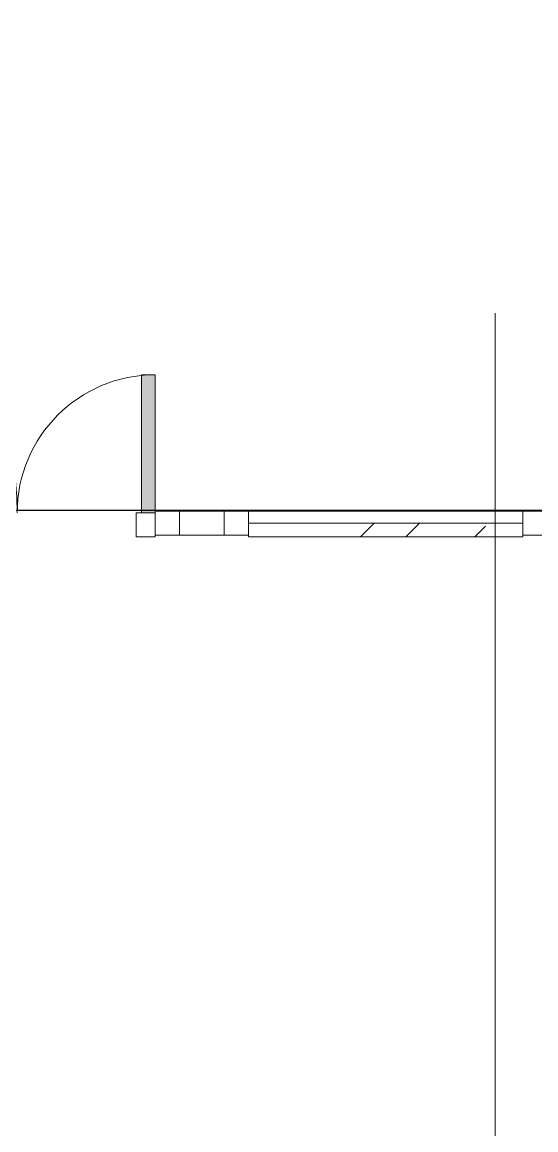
# Model space of a CAD drawing. Header units: millimetres. Extents: x -1178 to 415037, y -3506 to 42334.
# Drawn here: x 59089 to 60578, y 6125 to 9335 of the extents above; entities that cross this region are included whole.
import ezdxf

# ---------------------------------------------------------------- set-up
doc = ezdxf.new("R2010")
doc.units = ezdxf.units.MM
doc.linetypes.add('Осевая', pattern=[6350, 1270, -952.5, 3175, -952.5])
for name, color, linetype, lineweight in [('A-DETL-GENF', 7, 'Continuous', 9), ('A-FLOR', 7, 'Continuous', 9), ('A-GLAZ-CURT', 7, 'Continuous', 9), ('A-GLAZ-CURT-1', 7, 'Continuous', 5), ('A-GLAZ-CURT-2', 7, 'Continuous', 20), ('A-GLAZ-CWMG', 7, 'Continuous', 9), ('A-GLAZ-CWMG-1', 7, 'Continuous', 20), ('Оси-2', 7, 'Осевая', 9)]:
    doc.layers.add(name, color=color, linetype=linetype, lineweight=lineweight)
doc.layers.add('A-DOOR-1', color=7, linetype='Continuous', lineweight=5, true_color=0xc0c0c0)
doc.layers.add('A-WALL-FNSH-1', color=9, linetype='Continuous', lineweight=5, true_color=0x808080)
doc.layers.add('A-FLOR-PATT-1', color=7, linetype='Continuous', lineweight=9, true_color=0xeef6ff, transparency=0.5)

# ---------------------------------------------------------------- blocks, each defined once
blk = doc.blocks.new('Прямоугольный импост - 50 x 70 мм-31700031-Объем проектирования 1 этажа')
at = {"layer": 'A-GLAZ-CWMG-1'}
for p, q in [((-70, 35), (0, 35)), ((-70, -35), (-70, 35)), ((0, 35), (0, -35)), ((0, -35), (-70, -35))]:
    blk.add_line(p, q, dxfattribs=at)
blk = doc.blocks.new('Дверь_Витражная_остекление_ - ДВН_ДАО_Главный вход_1200 в свету-31742133-Объем проектирования 1 этажа')
at = {"layer": 'A-DETL-GENF'}
for p, q in [((-607.5, 925), (-647.5, 925)), ((-647.5, 925), (-647.5, 35)), ((-607.5, 30), (-607.5, 925)), ((647.5, 430), (607.5, 430)), ((607.5, 430), (607.5, 30)), ((647.5, 35), (647.5, 430)), ((-647.5, 30), (-607.5, 30)), ((-592.5, 30), (-647.5, 30)), ((-592.5, -40), (-592.5, 30)), ((592.5, -40), (592.5, 30)), ((592.5, 30), (647.5, 30)), ((607.5, 30), (647.5, 30)), ((-647.5, -35), (-647.5, -40)), ((-647.5, -40), (-592.5, -40)), ((647.5, -40), (592.5, -40)), ((647.5, -35), (647.5, -40))]:
    blk.add_line(p, q, dxfattribs=at)
at = {"layer": 'A-DOOR-1'}
for p, q in [((-647.5, 925), (-647.5, 35)), ((647.5, 430), (647.5, 35))]:
    blk.add_line(p, q, dxfattribs=at)
for centre, radius, start, end in [((-647.5, 30), 895, 360, 90), ((647.5, 30), 400, 90, 180)]:
    blk.add_arc(centre, radius, start, end, dxfattribs=at)
blk = doc.blocks.new('Системная панель - Стемалит - 40мм-31720939-Объем проектирования 1 этажа')
at = {"layer": 'A-GLAZ-CURT-2'}
for p, q in [((65, 35), (-65, 35)), ((-65, 35), (-65, -35)), ((65, -35), (65, 35)), ((-65, -35), (65, -35))]:
    blk.add_line(p, q, dxfattribs=at)
blk = doc.blocks.new('Прямоугольный импост - 50 x 70 мм-31687886-Объем проектирования 1 этажа')
at = {"layer": 'A-GLAZ-CWMG-1'}
for p, q in [((-35, 35), (35, 35)), ((-35, -35), (-35, 35)), ((35, 35), (35, -35)), ((35, -35), (-35, -35))]:
    blk.add_line(p, q, dxfattribs=at)
blk = doc.blocks.new('Системная панель - Стекло - 40мм-V269-Объем проектирования 1 этажа')
at = {"layer": 'A-GLAZ-CURT-1'}
h = blk.add_hatch(dxfattribs=at)
h.set_pattern_fill('FP_194', color=256, style=0, pattern_type=2)
h.set_pattern_definition([(45, (-60342.5, -7683), (-565.685, 565.685), [400, -1200]), (45, (-60742.5, -7883), (-565.685, 565.685), [1200, -400]), (45, (-59942.5, -8083), (-565.685, 565.685), [400, -1200])])
h.paths.add_polyline_path([(397.5, -40), (397.5, 0), (-397.5, 0), (-397.5, -40)])
at = {"layer": 'A-GLAZ-CURT-2'}
for p, q in [((397.5, 0), (-397.5, 0)), ((-397.5, 0), (-397.5, -40)), ((397.5, -40), (397.5, 0)), ((-397.5, -40), (397.5, -40))]:
    blk.add_line(p, q, dxfattribs=at)
blk = doc.blocks.new('Прямоугольный импост - 50 x 70 мм-31702100-Объем проектирования 1 этажа')
at = {"layer": 'A-GLAZ-CWMG-1'}
for p, q in [((-35, 35), (35, 35)), ((-35, -35), (-35, 35)), ((35, 35), (35, -35)), ((35, -35), (-35, -35))]:
    blk.add_line(p, q, dxfattribs=at)
blk = doc.blocks.new('Прямоугольный импост - 50 x 70 мм-31720914-Объем проектирования 1 этажа')
at = {"layer": 'A-GLAZ-CWMG'}
blk.add_line((24940, 7918), (24145, 7918), dxfattribs=at)

msp = doc.modelspace()

# ---------------------------------------------------------------- hatches: boundary and pattern name
at = {"layer": 'A-FLOR-PATT-1'}
h = msp.add_hatch(color=256, dxfattribs=at)
h.paths.add_polyline_path([(58220, 7920), (58220, 8808), (58180, 8808), (58180, 7920)])
h.paths.add_polyline_path([(59435, 7920), (59475, 7920), (59475, 8313), (59435, 8313), (59435, 7923.6)])
h.paths.add_polyline_path([(40675, 7920), (40675, 8260.7), (40665, 8258.6), (40665, 7920)])
h.paths.add_polyline_path([(39420, 7920), (39420, 8800), (39450, 8800), (39450, 8808), (39410, 8808), (39410, 7920)])
h.paths.add_polyline_path([(38520, 8020), (38537, 8020), (38537, 8065), (38520, 8065)])
h.paths.add_polyline_path([(40665, 8308.8), (40705, 8313), (40665, 8313)])
h.paths.add_polyline_path([(49535, 8309.7), (49575, 8313), (49535, 8313)])
h.paths.add_polyline_path([(48320, 8797.7), (48320, 8808), (48280, 8808), (48280, 8800)])
h.paths.add_polyline_path([(74966.5, 9430), (75460, 9430), (75460, 9475), (74590, 9475), (74590, 9430), (74600.3, 9430)])
h.paths.add_polyline_path([(38520, 10010), (38536.2, 10010), (38536.2, 10055), (38520, 10055)])
h.paths.add_polyline_path([(75316.1, 10745), (75460, 10745), (75460, 10790), (75100, 10790), (75100, 10745)])
h = msp.add_hatch(color=256, dxfattribs=at)
h.paths.add_polyline_path([(59435, 7913), (59475, 7913), (59475, 7920), (59435, 7918)])
h.paths.add_polyline_path([(58180, 7913), (58220, 7913), (58220, 7920), (58180, 7918), (58180, 7913.3)])
h.paths.add_polyline_path([(49535, 7913), (49575, 7913), (49575, 7920), (49535, 7918)])
h.paths.add_polyline_path([(48320, 7913), (48320, 7920), (48280, 7918), (48280, 7913)])

# ---------------------------------------------------------------- linework, layer by layer
at = {"layer": 'A-FLOR'}
msp.add_line((66770, 7920), (38761, 7920), dxfattribs=at)
at = {"layer": 'A-WALL-FNSH-1'}
msp.add_line((65910, 7921), (38761, 7921), dxfattribs=at)
at = {"layer": 'Оси-2'}
msp.add_line((60460, 3093.7), (60460, 22398.1), dxfattribs=at)

# ---------------------------------------------------------------- block references
at = {"layer": 'A-DOOR-1'}
msp.add_blockref('Дверь_Витражная_остекление_ - ДВН_ДАО_Главный вход_1200 в свету-31742133-Объем проектирования 1 этажа', (58827.5, 7883), dxfattribs=at)
at = {"layer": 'A-GLAZ-CURT'}
for name, p in [('Системная панель - Стемалит - 40мм-31720939-Объем проектирования 1 этажа', (59610, 7883)), ('Системная панель - Стекло - 40мм-V269-Объем проектирования 1 этажа', (60142.5, 7883))]:
    msp.add_blockref(name, p, dxfattribs=at)
at = {"layer": 'A-GLAZ-CWMG', "extrusion": (0, 0, -1), "rotation": 180}
for name, p in [('Прямоугольный импост - 50 x 70 мм-31687886-Объем проектирования 1 этажа', (-59510, 7883)), ('Прямоугольный импост - 50 x 70 мм-31702100-Объем проектирования 1 этажа', (-59710, 7883)), ('Прямоугольный импост - 50 x 70 мм-31700031-Объем проектирования 1 этажа', (-60610, 7883))]:
    msp.add_blockref(name, p, dxfattribs=at)
at = {"layer": 'A-GLAZ-CWMG'}
msp.add_blockref('Прямоугольный импост - 50 x 70 мм-31720914-Объем проектирования 1 этажа', (35600, 0), dxfattribs=at)

doc.saveas('drawing.dxf')
